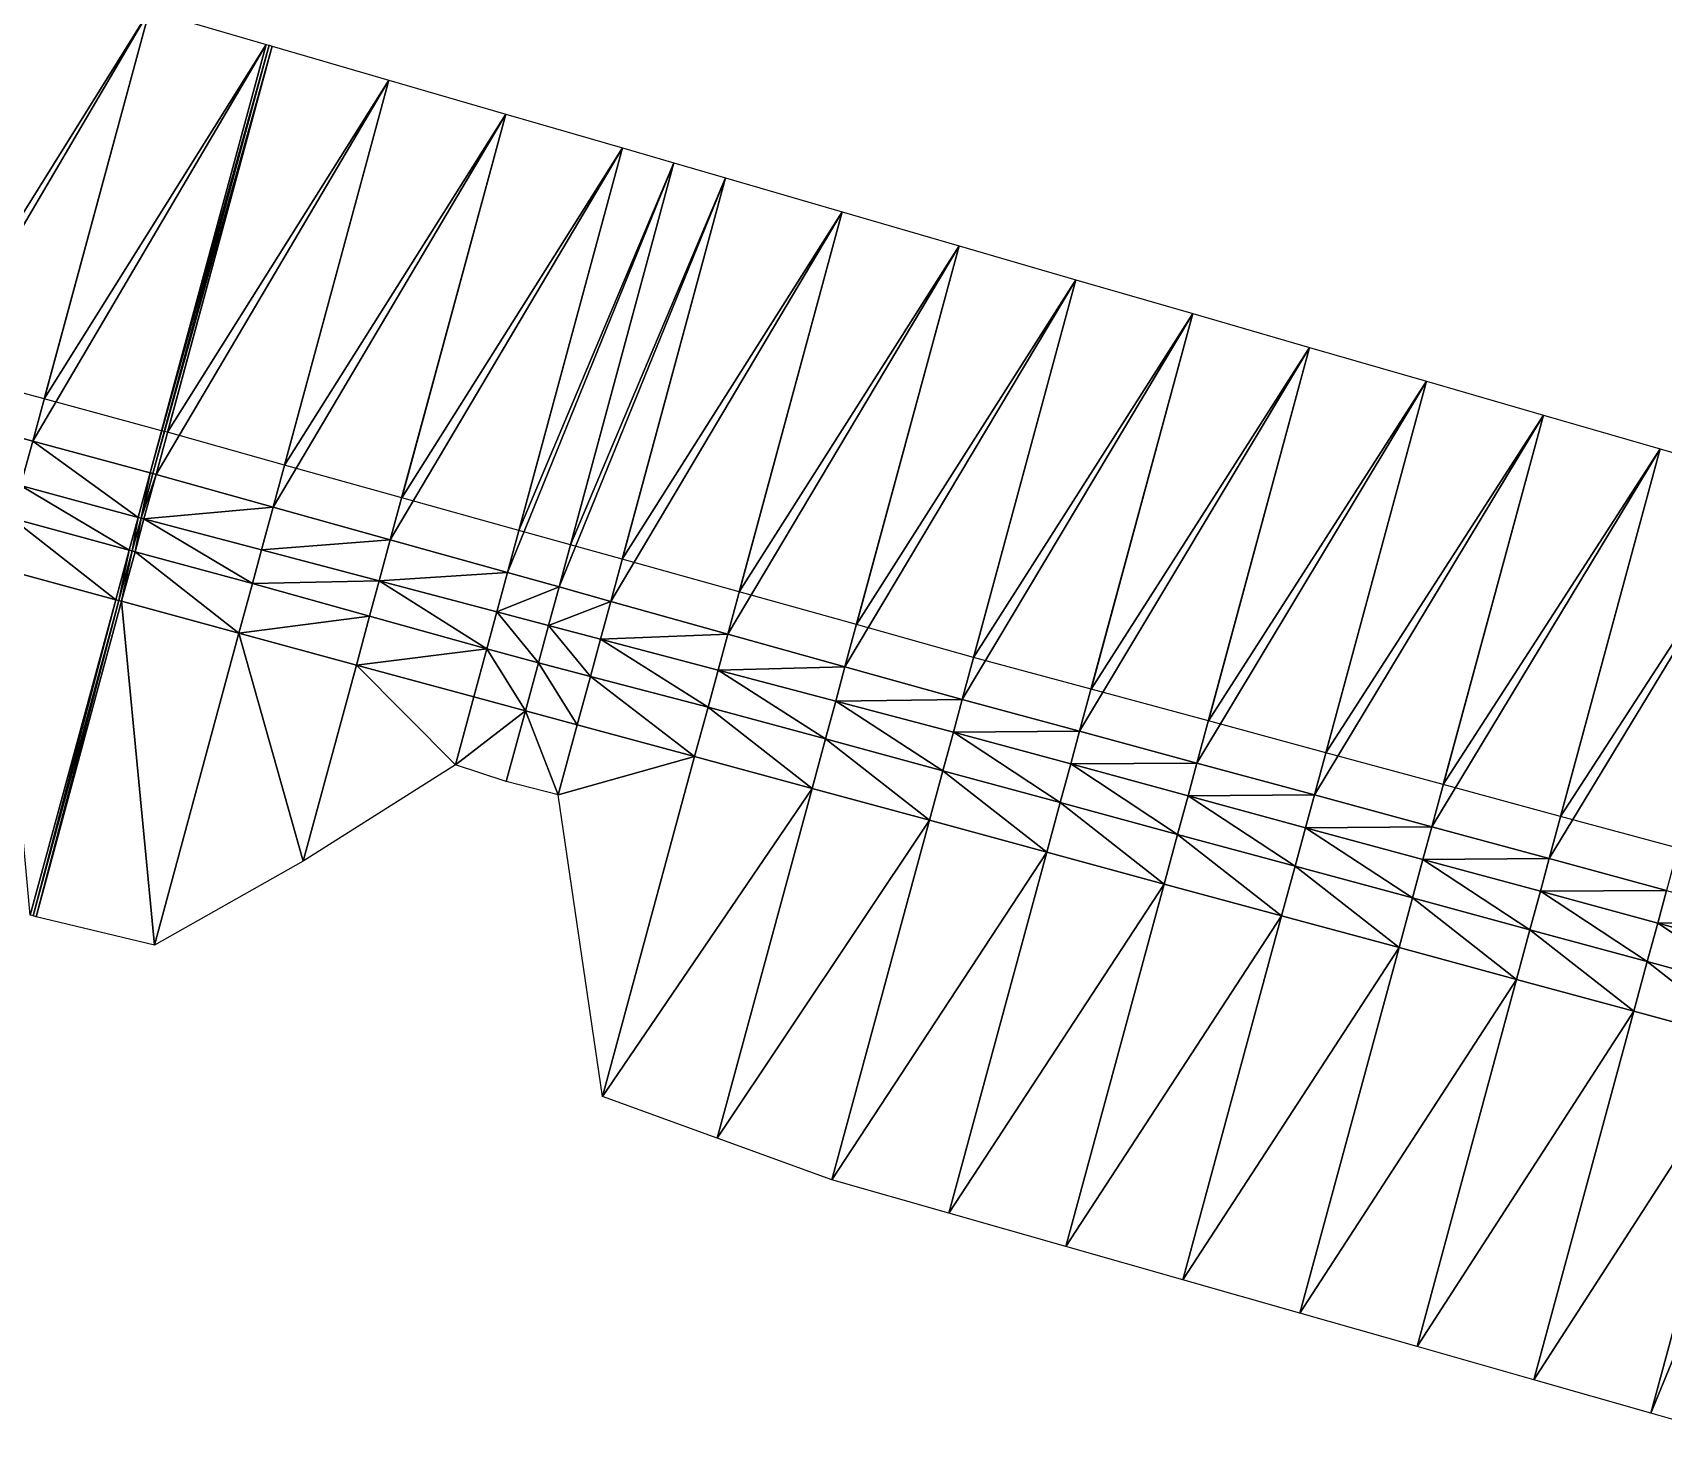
# Model space of a CAD drawing. Header units: metres. Extents: x 1882598 to 1885460, y 3171405 to 3171756.
# Drawn here: x 1884002.09 to 1884015.49, y 3171620.63 to 3171632.08 of the extents above; entities that cross this region are included whole.
import ezdxf

# ---------------------------------------------------------------- set-up
doc = ezdxf.new("R2010")
doc.units = ezdxf.units.M
doc.header["$MEASUREMENT"] = 0
doc.layers.add('Triangles surfaces projet', color=7, linetype='Continuous', true_color=0x848484)

msp = doc.modelspace()

# ---------------------------------------------------------------- linework, layer by layer
at = {"layer": 'Triangles surfaces projet'}
for points in [[(1884001.122, 3171628.987, 151.37), (1884002.086, 3171632.543, 151.462), (1884003.046, 3171632.264, 151.455), (1884001.122, 3171628.987, 151.37)], [(1884003.046, 3171632.264, 151.805), (1884001.216, 3171629.333, 151.729), (1884002.086, 3171632.543, 151.812), (1884003.046, 3171632.264, 151.805)], [(1884001.122, 3171628.987, 151.37), (1884003.046, 3171632.264, 151.455), (1884002.087, 3171628.725, 151.363), (1884001.122, 3171628.987, 151.37)], [(1884002.181, 3171629.072, 151.722), (1884001.216, 3171629.333, 151.729), (1884003.046, 3171632.264, 151.805), (1884002.181, 3171629.072, 151.722)], [(1884004.007, 3171631.985, 151.447), (1884002.087, 3171628.725, 151.363), (1884003.046, 3171632.264, 151.455), (1884004.007, 3171631.985, 151.447)], [(1884004.007, 3171631.985, 151.797), (1884002.181, 3171629.072, 151.722), (1884003.046, 3171632.264, 151.805), (1884004.007, 3171631.985, 151.797)], [(1884003.052, 3171628.464, 151.356), (1884002.087, 3171628.725, 151.363), (1884004.007, 3171631.985, 151.447), (1884003.052, 3171628.464, 151.356)], [(1884003.146, 3171628.81, 151.715), (1884002.181, 3171629.072, 151.722), (1884004.007, 3171631.985, 151.797), (1884003.146, 3171628.81, 151.715)], [(1884004.031, 3171631.978, 151.447), (1884003.052, 3171628.464, 151.356), (1884004.007, 3171631.985, 151.447), (1884004.031, 3171631.978, 151.447)], [(1884004.031, 3171631.978, 151.447), (1884003.076, 3171628.457, 151.356), (1884003.052, 3171628.464, 151.356), (1884004.031, 3171631.978, 151.447)], [(1884003.076, 3171628.457, 151.356), (1884004.031, 3171631.978, 151.447), (1884004.055, 3171631.971, 151.447), (1884003.076, 3171628.457, 151.356)], [(1884003.076, 3171628.457, 151.356), (1884004.055, 3171631.971, 151.447), (1884003.101, 3171628.45, 151.356), (1884003.076, 3171628.457, 151.356)], [(1884004.055, 3171631.971, 151.447), (1884005.015, 3171631.692, 151.432), (1884003.101, 3171628.45, 151.356), (1884004.055, 3171631.971, 151.447)], [(1884004.031, 3171631.978, 151.797), (1884003.146, 3171628.81, 151.715), (1884004.007, 3171631.985, 151.797), (1884004.031, 3171631.978, 151.797)], [(1884004.031, 3171631.978, 151.797), (1884003.17, 3171628.803, 151.715), (1884003.146, 3171628.81, 151.715), (1884004.031, 3171631.978, 151.797)], [(1884003.17, 3171628.803, 151.715), (1884004.031, 3171631.978, 151.797), (1884004.055, 3171631.971, 151.797), (1884003.17, 3171628.803, 151.715)], [(1884003.195, 3171628.797, 151.715), (1884003.17, 3171628.803, 151.715), (1884004.055, 3171631.971, 151.797), (1884003.195, 3171628.797, 151.715)], [(1884005.015, 3171631.692, 151.782), (1884003.195, 3171628.797, 151.715), (1884004.055, 3171631.971, 151.797), (1884005.015, 3171631.692, 151.782)], [(1884003.101, 3171628.45, 151.356), (1884005.015, 3171631.692, 151.432), (1884004.064, 3171628.182, 151.341), (1884003.101, 3171628.45, 151.356)], [(1884004.158, 3171628.528, 151.7), (1884003.195, 3171628.797, 151.715), (1884005.015, 3171631.692, 151.782), (1884004.158, 3171628.528, 151.7)], [(1884005.015, 3171631.692, 151.432), (1884005.976, 3171631.413, 151.417), (1884004.064, 3171628.182, 151.341), (1884005.015, 3171631.692, 151.432)], [(1884005.976, 3171631.413, 151.767), (1884004.158, 3171628.528, 151.7), (1884005.015, 3171631.692, 151.782), (1884005.976, 3171631.413, 151.767)], [(1884005.027, 3171627.913, 151.327), (1884004.064, 3171628.182, 151.341), (1884005.976, 3171631.413, 151.417), (1884005.027, 3171627.913, 151.327)], [(1884005.121, 3171628.259, 151.686), (1884004.158, 3171628.528, 151.7), (1884005.976, 3171631.413, 151.767), (1884005.121, 3171628.259, 151.686)], [(1884006.936, 3171631.134, 151.403), (1884005.027, 3171627.913, 151.327), (1884005.976, 3171631.413, 151.417), (1884006.936, 3171631.134, 151.403)], [(1884006.936, 3171631.134, 151.753), (1884005.121, 3171628.259, 151.686), (1884005.976, 3171631.413, 151.767), (1884006.936, 3171631.134, 151.753)], [(1884005.027, 3171627.913, 151.327), (1884006.936, 3171631.134, 151.403), (1884005.99, 3171627.644, 151.312), (1884005.027, 3171627.913, 151.327)], [(1884006.084, 3171627.99, 151.671), (1884005.121, 3171628.259, 151.686), (1884006.936, 3171631.134, 151.753), (1884006.084, 3171627.99, 151.671)], [(1884007.359, 3171631.011, 151.396), (1884005.99, 3171627.644, 151.312), (1884006.936, 3171631.134, 151.403), (1884007.359, 3171631.011, 151.396)], [(1884007.359, 3171631.011, 151.746), (1884006.084, 3171627.99, 151.671), (1884006.936, 3171631.134, 151.753), (1884007.359, 3171631.011, 151.746)], [(1884005.99, 3171627.644, 151.312), (1884007.359, 3171631.011, 151.396), (1884006.415, 3171627.526, 151.306), (1884005.99, 3171627.644, 151.312)], [(1884006.509, 3171627.872, 151.665), (1884006.084, 3171627.99, 151.671), (1884007.359, 3171631.011, 151.746), (1884006.509, 3171627.872, 151.665)], [(1884006.415, 3171627.526, 151.306), (1884007.359, 3171631.011, 151.396), (1884007.782, 3171630.888, 151.39), (1884006.415, 3171627.526, 151.306)], [(1884007.782, 3171630.888, 151.74), (1884006.509, 3171627.872, 151.665), (1884007.359, 3171631.011, 151.746), (1884007.782, 3171630.888, 151.74)], [(1884006.415, 3171627.526, 151.306), (1884007.782, 3171630.888, 151.39), (1884006.839, 3171627.407, 151.299), (1884006.415, 3171627.526, 151.306)], [(1884006.933, 3171627.754, 151.658), (1884006.509, 3171627.872, 151.665), (1884007.782, 3171630.888, 151.74), (1884006.933, 3171627.754, 151.658)], [(1884007.782, 3171630.888, 151.39), (1884008.743, 3171630.609, 151.375), (1884006.839, 3171627.407, 151.299), (1884007.782, 3171630.888, 151.39)], [(1884008.743, 3171630.609, 151.725), (1884006.933, 3171627.754, 151.658), (1884007.782, 3171630.888, 151.74), (1884008.743, 3171630.609, 151.725)], [(1884008.743, 3171630.609, 151.375), (1884007.802, 3171627.138, 151.285), (1884006.839, 3171627.407, 151.299), (1884008.743, 3171630.609, 151.375)], [(1884007.896, 3171627.485, 151.644), (1884006.933, 3171627.754, 151.658), (1884008.743, 3171630.609, 151.725), (1884007.896, 3171627.485, 151.644)], [(1884007.802, 3171627.138, 151.285), (1884008.743, 3171630.609, 151.375), (1884009.703, 3171630.33, 151.36), (1884007.802, 3171627.138, 151.285)], [(1884009.703, 3171630.33, 151.71), (1884007.896, 3171627.485, 151.644), (1884008.743, 3171630.609, 151.725), (1884009.703, 3171630.33, 151.71)], [(1884008.765, 3171626.87, 151.27), (1884007.802, 3171627.138, 151.285), (1884009.703, 3171630.33, 151.36), (1884008.765, 3171626.87, 151.27)], [(1884008.859, 3171627.216, 151.629), (1884007.896, 3171627.485, 151.644), (1884009.703, 3171630.33, 151.71), (1884008.859, 3171627.216, 151.629)], [(1884008.765, 3171626.87, 151.27), (1884009.703, 3171630.33, 151.36), (1884010.664, 3171630.051, 151.345), (1884008.765, 3171626.87, 151.27)], [(1884010.664, 3171630.051, 151.695), (1884008.859, 3171627.216, 151.629), (1884009.703, 3171630.33, 151.71), (1884010.664, 3171630.051, 151.695)], [(1884009.729, 3171626.601, 151.256), (1884008.765, 3171626.87, 151.27), (1884010.664, 3171630.051, 151.345), (1884009.729, 3171626.601, 151.256)], [(1884009.823, 3171626.947, 151.615), (1884008.859, 3171627.216, 151.629), (1884010.664, 3171630.051, 151.695), (1884009.823, 3171626.947, 151.615)], [(1884011.625, 3171629.773, 151.338), (1884009.729, 3171626.601, 151.256), (1884010.664, 3171630.051, 151.345), (1884011.625, 3171629.773, 151.338)], [(1884011.625, 3171629.773, 151.688), (1884009.823, 3171626.947, 151.615), (1884010.664, 3171630.051, 151.695), (1884011.625, 3171629.773, 151.688)], [(1884011.625, 3171629.773, 151.338), (1884010.694, 3171626.339, 151.249), (1884009.729, 3171626.601, 151.256), (1884011.625, 3171629.773, 151.338)], [(1884010.788, 3171626.686, 151.608), (1884009.823, 3171626.947, 151.615), (1884011.625, 3171629.773, 151.688), (1884010.788, 3171626.686, 151.608)], [(1884012.585, 3171629.495, 151.33), (1884010.694, 3171626.339, 151.249), (1884011.625, 3171629.773, 151.338), (1884012.585, 3171629.495, 151.33)], [(1884012.585, 3171629.495, 151.68), (1884010.788, 3171626.686, 151.608), (1884011.625, 3171629.773, 151.688), (1884012.585, 3171629.495, 151.68)], [(1884010.694, 3171626.339, 151.249), (1884012.585, 3171629.495, 151.33), (1884011.659, 3171626.078, 151.242), (1884010.694, 3171626.339, 151.249)], [(1884011.753, 3171626.424, 151.601), (1884010.788, 3171626.686, 151.608), (1884012.585, 3171629.495, 151.68), (1884011.753, 3171626.424, 151.601)], [(1884011.659, 3171626.078, 151.242), (1884012.585, 3171629.495, 151.33), (1884013.546, 3171629.217, 151.323), (1884011.659, 3171626.078, 151.242)], [(1884013.546, 3171629.217, 151.673), (1884011.753, 3171626.424, 151.601), (1884012.585, 3171629.495, 151.68), (1884013.546, 3171629.217, 151.673)], [(1884012.624, 3171625.816, 151.235), (1884011.659, 3171626.078, 151.242), (1884013.546, 3171629.217, 151.323), (1884012.624, 3171625.816, 151.235)], [(1884012.718, 3171626.162, 151.594), (1884011.753, 3171626.424, 151.601), (1884013.546, 3171629.217, 151.673), (1884012.718, 3171626.162, 151.594)], [(1884012.624, 3171625.816, 151.235), (1884013.546, 3171629.217, 151.323), (1884014.507, 3171628.938, 151.315), (1884012.624, 3171625.816, 151.235)], [(1884014.507, 3171628.938, 151.665), (1884012.718, 3171626.162, 151.594), (1884013.546, 3171629.217, 151.673), (1884014.507, 3171628.938, 151.665)], [(1884001.122, 3171628.987, 151.37), (1884002.087, 3171628.725, 151.363), (1884001.988, 3171628.36, 151.354), (1884001.122, 3171628.987, 151.37)], [(1884012.624, 3171625.816, 151.235), (1884014.507, 3171628.938, 151.315), (1884013.589, 3171625.554, 151.228), (1884012.624, 3171625.816, 151.235)], [(1884013.683, 3171625.901, 151.586), (1884012.718, 3171626.162, 151.594), (1884014.507, 3171628.938, 151.665), (1884013.683, 3171625.901, 151.586)], [(1884014.507, 3171628.938, 151.315), (1884015.467, 3171628.66, 151.308), (1884013.589, 3171625.554, 151.228), (1884014.507, 3171628.938, 151.315)], [(1884015.467, 3171628.66, 151.658), (1884013.683, 3171625.901, 151.586), (1884014.507, 3171628.938, 151.665), (1884015.467, 3171628.66, 151.658)], [(1884001.988, 3171628.36, 151.354), (1884002.087, 3171628.725, 151.363), (1884002.953, 3171628.098, 151.347), (1884001.988, 3171628.36, 151.354)], [(1884003.052, 3171628.464, 151.356), (1884002.953, 3171628.098, 151.347), (1884002.087, 3171628.725, 151.363), (1884003.052, 3171628.464, 151.356)], [(1884015.467, 3171628.66, 151.308), (1884014.555, 3171625.293, 151.22), (1884013.589, 3171625.554, 151.228), (1884015.467, 3171628.66, 151.308)], [(1884014.648, 3171625.639, 151.579), (1884013.683, 3171625.901, 151.586), (1884015.467, 3171628.66, 151.658), (1884014.648, 3171625.639, 151.579)], [(1884015.467, 3171628.66, 151.308), (1884016.428, 3171628.382, 151.3), (1884014.555, 3171625.293, 151.22), (1884015.467, 3171628.66, 151.308)], [(1884016.428, 3171628.382, 151.65), (1884014.648, 3171625.639, 151.579), (1884015.467, 3171628.66, 151.658), (1884016.428, 3171628.382, 151.65)], [(1884002.978, 3171628.092, 151.347), (1884002.953, 3171628.098, 151.347), (1884003.052, 3171628.464, 151.356), (1884002.978, 3171628.092, 151.347)], [(1884003.052, 3171628.464, 151.356), (1884003.076, 3171628.457, 151.356), (1884002.978, 3171628.092, 151.347), (1884003.052, 3171628.464, 151.356)], [(1884003.101, 3171628.45, 151.356), (1884002.978, 3171628.092, 151.347), (1884003.076, 3171628.457, 151.356), (1884003.101, 3171628.45, 151.356)], [(1884002.978, 3171628.092, 151.347), (1884003.101, 3171628.45, 151.356), (1884003.002, 3171628.085, 151.346), (1884002.978, 3171628.092, 151.347)], [(1884004.064, 3171628.182, 151.341), (1884003.002, 3171628.085, 151.346), (1884003.101, 3171628.45, 151.356), (1884004.064, 3171628.182, 151.341)], [(1884002.88, 3171627.828, 151.627), (1884001.915, 3171628.09, 151.634), (1884001.988, 3171628.36, 151.354), (1884002.88, 3171627.828, 151.627)], [(1884002.88, 3171627.828, 151.627), (1884001.988, 3171628.36, 151.354), (1884002.953, 3171628.098, 151.347), (1884002.88, 3171627.828, 151.627)], [(1884015.52, 3171625.031, 151.213), (1884014.555, 3171625.293, 151.22), (1884016.428, 3171628.382, 151.3), (1884015.52, 3171625.031, 151.213)], [(1884015.614, 3171625.378, 151.572), (1884014.648, 3171625.639, 151.579), (1884016.428, 3171628.382, 151.65), (1884015.614, 3171625.378, 151.572)], [(1884003.002, 3171628.085, 151.346), (1884004.064, 3171628.182, 151.341), (1884003.969, 3171627.83, 151.332), (1884003.002, 3171628.085, 151.346)], [(1884005.027, 3171627.913, 151.327), (1884003.969, 3171627.83, 151.332), (1884004.064, 3171628.182, 151.341), (1884005.027, 3171627.913, 151.327)], [(1884001.915, 3171628.09, 151.634), (1884002.77, 3171627.421, 151.907), (1884001.804, 3171627.682, 151.914), (1884001.915, 3171628.09, 151.634)], [(1884002.77, 3171627.421, 151.907), (1884001.915, 3171628.09, 151.634), (1884002.88, 3171627.828, 151.627), (1884002.77, 3171627.421, 151.907)], [(1884002.953, 3171628.098, 151.347), (1884002.904, 3171627.822, 151.626), (1884002.88, 3171627.828, 151.627), (1884002.953, 3171628.098, 151.347)], [(1884002.978, 3171628.092, 151.347), (1884002.904, 3171627.822, 151.626), (1884002.953, 3171628.098, 151.347), (1884002.978, 3171628.092, 151.347)], [(1884002.929, 3171627.815, 151.626), (1884002.904, 3171627.822, 151.626), (1884002.978, 3171628.092, 151.347), (1884002.929, 3171627.815, 151.626)], [(1884002.978, 3171628.092, 151.347), (1884003.002, 3171628.085, 151.346), (1884002.929, 3171627.815, 151.626), (1884002.978, 3171628.092, 151.347)], [(1884002.929, 3171627.815, 151.626), (1884003.002, 3171628.085, 151.346), (1884003.894, 3171627.554, 151.619), (1884002.929, 3171627.815, 151.626)], [(1884003.002, 3171628.085, 151.346), (1884003.969, 3171627.83, 151.332), (1884003.894, 3171627.554, 151.619), (1884003.002, 3171628.085, 151.346)], [(1884005.027, 3171627.913, 151.327), (1884004.936, 3171627.576, 151.318), (1884003.969, 3171627.83, 151.332), (1884005.027, 3171627.913, 151.327)], [(1884004.936, 3171627.576, 151.318), (1884005.027, 3171627.913, 151.327), (1884005.99, 3171627.644, 151.312), (1884004.936, 3171627.576, 151.318)], [(1884002.794, 3171627.414, 151.907), (1884002.77, 3171627.421, 151.907), (1884002.88, 3171627.828, 151.627), (1884002.794, 3171627.414, 151.907)], [(1884002.794, 3171627.414, 151.907), (1884002.88, 3171627.828, 151.627), (1884002.904, 3171627.822, 151.626), (1884002.794, 3171627.414, 151.907)], [(1884002.818, 3171627.408, 151.907), (1884002.794, 3171627.414, 151.907), (1884002.904, 3171627.822, 151.626), (1884002.818, 3171627.408, 151.907)], [(1884002.818, 3171627.408, 151.907), (1884002.904, 3171627.822, 151.626), (1884002.929, 3171627.815, 151.626), (1884002.818, 3171627.408, 151.907)], [(1884002.818, 3171627.408, 151.907), (1884002.929, 3171627.815, 151.626), (1884003.783, 3171627.146, 151.9), (1884002.818, 3171627.408, 151.907)], [(1884003.894, 3171627.554, 151.619), (1884003.783, 3171627.146, 151.9), (1884002.929, 3171627.815, 151.626), (1884003.894, 3171627.554, 151.619)], [(1884004.936, 3171627.576, 151.318), (1884003.894, 3171627.554, 151.619), (1884003.969, 3171627.83, 151.332), (1884004.936, 3171627.576, 151.318)], [(1884002.066, 3171624.827, 153.695), (1884001.804, 3171627.682, 151.914), (1884002.77, 3171627.421, 151.907), (1884002.066, 3171624.827, 153.695)], [(1884004.936, 3171627.576, 151.318), (1884005.99, 3171627.644, 151.312), (1884005.903, 3171627.321, 151.304), (1884004.936, 3171627.576, 151.318)], [(1884005.99, 3171627.644, 151.312), (1884006.415, 3171627.526, 151.306), (1884005.903, 3171627.321, 151.304), (1884005.99, 3171627.644, 151.312)], [(1884003.783, 3171627.146, 151.9), (1884003.894, 3171627.554, 151.619), (1884004.857, 3171627.285, 151.619), (1884003.783, 3171627.146, 151.9)], [(1884003.894, 3171627.554, 151.619), (1884004.936, 3171627.576, 151.318), (1884004.857, 3171627.285, 151.619), (1884003.894, 3171627.554, 151.619)], [(1884005.82, 3171627.017, 151.619), (1884004.857, 3171627.285, 151.619), (1884004.936, 3171627.576, 151.318), (1884005.82, 3171627.017, 151.619)], [(1884005.903, 3171627.321, 151.304), (1884005.82, 3171627.017, 151.619), (1884004.936, 3171627.576, 151.318), (1884005.903, 3171627.321, 151.304)], [(1884006.329, 3171627.209, 151.298), (1884005.903, 3171627.321, 151.304), (1884006.415, 3171627.526, 151.306), (1884006.329, 3171627.209, 151.298)], [(1884006.839, 3171627.407, 151.299), (1884006.329, 3171627.209, 151.298), (1884006.415, 3171627.526, 151.306), (1884006.839, 3171627.407, 151.299)], [(1884002.77, 3171627.421, 151.907), (1884002.091, 3171624.821, 153.694), (1884002.066, 3171624.827, 153.695), (1884002.77, 3171627.421, 151.907)], [(1884002.794, 3171627.414, 151.907), (1884002.091, 3171624.821, 153.694), (1884002.77, 3171627.421, 151.907), (1884002.794, 3171627.414, 151.907)], [(1884002.091, 3171624.821, 153.694), (1884002.794, 3171627.414, 151.907), (1884002.115, 3171624.815, 153.694), (1884002.091, 3171624.821, 153.694)], [(1884002.794, 3171627.414, 151.907), (1884002.818, 3171627.408, 151.907), (1884002.115, 3171624.815, 153.694), (1884002.794, 3171627.414, 151.907)], [(1884002.818, 3171627.408, 151.907), (1884003.088, 3171624.58, 153.668), (1884002.115, 3171624.815, 153.694), (1884002.818, 3171627.408, 151.907)], [(1884003.088, 3171624.58, 153.668), (1884002.818, 3171627.408, 151.907), (1884003.783, 3171627.146, 151.9), (1884003.088, 3171624.58, 153.668)], [(1884006.246, 3171626.903, 151.614), (1884005.82, 3171627.017, 151.619), (1884005.903, 3171627.321, 151.304), (1884006.246, 3171626.903, 151.614)], [(1884005.903, 3171627.321, 151.304), (1884006.329, 3171627.209, 151.298), (1884006.246, 3171626.903, 151.614), (1884005.903, 3171627.321, 151.304)], [(1884006.755, 3171627.096, 151.291), (1884006.329, 3171627.209, 151.298), (1884006.839, 3171627.407, 151.299), (1884006.755, 3171627.096, 151.291)], [(1884006.839, 3171627.407, 151.299), (1884007.802, 3171627.138, 151.285), (1884006.755, 3171627.096, 151.291), (1884006.839, 3171627.407, 151.299)], [(1884003.783, 3171627.146, 151.9), (1884004.857, 3171627.285, 151.619), (1884004.748, 3171626.884, 151.893), (1884003.783, 3171627.146, 151.9)], [(1884005.82, 3171627.017, 151.619), (1884004.748, 3171626.884, 151.893), (1884004.857, 3171627.285, 151.619), (1884005.82, 3171627.017, 151.619)], [(1884006.672, 3171626.789, 151.61), (1884006.246, 3171626.903, 151.614), (1884006.329, 3171627.209, 151.298), (1884006.672, 3171626.789, 151.61)], [(1884006.329, 3171627.209, 151.298), (1884006.755, 3171627.096, 151.291), (1884006.672, 3171626.789, 151.61), (1884006.329, 3171627.209, 151.298)], [(1884004.311, 3171625.272, 153.002), (1884003.088, 3171624.58, 153.668), (1884003.783, 3171627.146, 151.9), (1884004.311, 3171625.272, 153.002)], [(1884004.311, 3171625.272, 153.002), (1884003.783, 3171627.146, 151.9), (1884004.748, 3171626.884, 151.893), (1884004.311, 3171625.272, 153.002)], [(1884006.672, 3171626.789, 151.61), (1884006.755, 3171627.096, 151.291), (1884007.64, 3171626.538, 151.591), (1884006.672, 3171626.789, 151.61)], [(1884006.755, 3171627.096, 151.291), (1884007.802, 3171627.138, 151.285), (1884007.722, 3171626.842, 151.277), (1884006.755, 3171627.096, 151.291)], [(1884007.64, 3171626.538, 151.591), (1884006.755, 3171627.096, 151.291), (1884007.722, 3171626.842, 151.277), (1884007.64, 3171626.538, 151.591)], [(1884008.765, 3171626.87, 151.27), (1884007.722, 3171626.842, 151.277), (1884007.802, 3171627.138, 151.285), (1884008.765, 3171626.87, 151.27)], [(1884005.714, 3171626.623, 151.886), (1884004.748, 3171626.884, 151.893), (1884005.82, 3171627.017, 151.619), (1884005.714, 3171626.623, 151.886)], [(1884005.714, 3171626.623, 151.886), (1884005.82, 3171627.017, 151.619), (1884006.139, 3171626.508, 151.883), (1884005.714, 3171626.623, 151.886)], [(1884005.82, 3171627.017, 151.619), (1884006.246, 3171626.903, 151.614), (1884006.139, 3171626.508, 151.883), (1884005.82, 3171627.017, 151.619)], [(1884004.748, 3171626.884, 151.893), (1884005.562, 3171626.063, 152.268), (1884004.311, 3171625.272, 153.002), (1884004.748, 3171626.884, 151.893)], [(1884005.714, 3171626.623, 151.886), (1884005.562, 3171626.063, 152.268), (1884004.748, 3171626.884, 151.893), (1884005.714, 3171626.623, 151.886)], [(1884006.139, 3171626.508, 151.883), (1884006.246, 3171626.903, 151.614), (1884006.564, 3171626.392, 151.879), (1884006.139, 3171626.508, 151.883)], [(1884006.564, 3171626.392, 151.879), (1884006.246, 3171626.903, 151.614), (1884006.672, 3171626.789, 151.61), (1884006.564, 3171626.392, 151.879)], [(1884007.529, 3171626.131, 151.872), (1884006.564, 3171626.392, 151.879), (1884006.672, 3171626.789, 151.61), (1884007.529, 3171626.131, 151.872)], [(1884006.672, 3171626.789, 151.61), (1884007.64, 3171626.538, 151.591), (1884007.529, 3171626.131, 151.872), (1884006.672, 3171626.789, 151.61)], [(1884007.64, 3171626.538, 151.591), (1884007.722, 3171626.842, 151.277), (1884008.605, 3171626.277, 151.584), (1884007.64, 3171626.538, 151.591)], [(1884007.722, 3171626.842, 151.277), (1884008.765, 3171626.87, 151.27), (1884008.689, 3171626.587, 151.263), (1884007.722, 3171626.842, 151.277)], [(1884008.605, 3171626.277, 151.584), (1884007.722, 3171626.842, 151.277), (1884008.689, 3171626.587, 151.263), (1884008.605, 3171626.277, 151.584)], [(1884008.689, 3171626.587, 151.263), (1884008.765, 3171626.87, 151.27), (1884009.729, 3171626.601, 151.256), (1884008.689, 3171626.587, 151.263)], [(1884005.714, 3171626.623, 151.886), (1884006.139, 3171626.508, 151.883), (1884005.562, 3171626.063, 152.268), (1884005.714, 3171626.623, 151.886)], [(1884007.529, 3171626.131, 151.872), (1884007.64, 3171626.538, 151.591), (1884008.494, 3171625.869, 151.865), (1884007.529, 3171626.131, 151.872)], [(1884008.605, 3171626.277, 151.584), (1884008.494, 3171625.869, 151.865), (1884007.64, 3171626.538, 151.591), (1884008.605, 3171626.277, 151.584)], [(1884008.689, 3171626.587, 151.263), (1884009.57, 3171626.015, 151.577), (1884008.605, 3171626.277, 151.584), (1884008.689, 3171626.587, 151.263)], [(1884009.729, 3171626.601, 151.256), (1884009.656, 3171626.332, 151.249), (1884008.689, 3171626.587, 151.263), (1884009.729, 3171626.601, 151.256)], [(1884008.689, 3171626.587, 151.263), (1884009.656, 3171626.332, 151.249), (1884009.57, 3171626.015, 151.577), (1884008.689, 3171626.587, 151.263)], [(1884009.656, 3171626.332, 151.249), (1884009.729, 3171626.601, 151.256), (1884010.694, 3171626.339, 151.249), (1884009.656, 3171626.332, 151.249)], [(1884006.139, 3171626.508, 151.883), (1884005.981, 3171625.927, 152.279), (1884005.562, 3171626.063, 152.268), (1884006.139, 3171626.508, 151.883)], [(1884006.408, 3171625.816, 152.273), (1884005.981, 3171625.927, 152.279), (1884006.139, 3171626.508, 151.883), (1884006.408, 3171625.816, 152.273)], [(1884006.408, 3171625.816, 152.273), (1884006.139, 3171626.508, 151.883), (1884006.564, 3171626.392, 151.879), (1884006.408, 3171625.816, 152.273)], [(1884007.529, 3171626.131, 151.872), (1884006.408, 3171625.816, 152.273), (1884006.564, 3171626.392, 151.879), (1884007.529, 3171626.131, 151.872)], [(1884008.605, 3171626.277, 151.584), (1884009.459, 3171625.608, 151.858), (1884008.494, 3171625.869, 151.865), (1884008.605, 3171626.277, 151.584)], [(1884009.57, 3171626.015, 151.577), (1884009.459, 3171625.608, 151.858), (1884008.605, 3171626.277, 151.584), (1884009.57, 3171626.015, 151.577)], [(1884010.535, 3171625.754, 151.57), (1884009.57, 3171626.015, 151.577), (1884009.656, 3171626.332, 151.249), (1884010.535, 3171625.754, 151.57)], [(1884010.694, 3171626.339, 151.249), (1884010.621, 3171626.071, 151.242), (1884009.656, 3171626.332, 151.249), (1884010.694, 3171626.339, 151.249)], [(1884010.535, 3171625.754, 151.57), (1884009.656, 3171626.332, 151.249), (1884010.621, 3171626.071, 151.242), (1884010.535, 3171625.754, 151.57)], [(1884010.621, 3171626.071, 151.242), (1884010.694, 3171626.339, 151.249), (1884011.659, 3171626.078, 151.242), (1884010.621, 3171626.071, 151.242)], [(1884006.408, 3171625.816, 152.273), (1884007.529, 3171626.131, 151.872), (1884006.772, 3171623.336, 153.799), (1884006.408, 3171625.816, 152.273)], [(1884008.494, 3171625.869, 151.865), (1884006.772, 3171623.336, 153.799), (1884007.529, 3171626.131, 151.872), (1884008.494, 3171625.869, 151.865)], [(1884010.425, 3171625.346, 151.851), (1884009.459, 3171625.608, 151.858), (1884009.57, 3171626.015, 151.577), (1884010.425, 3171625.346, 151.851)], [(1884010.425, 3171625.346, 151.851), (1884009.57, 3171626.015, 151.577), (1884010.535, 3171625.754, 151.57), (1884010.425, 3171625.346, 151.851)], [(1884010.621, 3171626.071, 151.242), (1884011.5, 3171625.492, 151.563), (1884010.535, 3171625.754, 151.57), (1884010.621, 3171626.071, 151.242)], [(1884011.586, 3171625.809, 151.235), (1884010.621, 3171626.071, 151.242), (1884011.659, 3171626.078, 151.242), (1884011.586, 3171625.809, 151.235)], [(1884011.5, 3171625.492, 151.563), (1884010.621, 3171626.071, 151.242), (1884011.586, 3171625.809, 151.235), (1884011.5, 3171625.492, 151.563)], [(1884011.586, 3171625.809, 151.235), (1884011.659, 3171626.078, 151.242), (1884012.624, 3171625.816, 151.235), (1884011.586, 3171625.809, 151.235)], [(1884006.772, 3171623.336, 153.799), (1884008.494, 3171625.869, 151.865), (1884007.715, 3171622.994, 153.847), (1884006.772, 3171623.336, 153.799)], [(1884009.459, 3171625.608, 151.858), (1884007.715, 3171622.994, 153.847), (1884008.494, 3171625.869, 151.865), (1884009.459, 3171625.608, 151.858)], [(1884010.425, 3171625.346, 151.851), (1884010.535, 3171625.754, 151.57), (1884011.39, 3171625.084, 151.844), (1884010.425, 3171625.346, 151.851)], [(1884010.535, 3171625.754, 151.57), (1884011.5, 3171625.492, 151.563), (1884011.39, 3171625.084, 151.844), (1884010.535, 3171625.754, 151.57)], [(1884012.466, 3171625.23, 151.556), (1884011.5, 3171625.492, 151.563), (1884011.586, 3171625.809, 151.235), (1884012.466, 3171625.23, 151.556)], [(1884012.624, 3171625.816, 151.235), (1884012.551, 3171625.547, 151.228), (1884011.586, 3171625.809, 151.235), (1884012.624, 3171625.816, 151.235)], [(1884011.586, 3171625.809, 151.235), (1884012.551, 3171625.547, 151.228), (1884012.466, 3171625.23, 151.556), (1884011.586, 3171625.809, 151.235)], [(1884013.589, 3171625.554, 151.228), (1884012.551, 3171625.547, 151.228), (1884012.624, 3171625.816, 151.235), (1884013.589, 3171625.554, 151.228)], [(1884007.715, 3171622.994, 153.847), (1884009.459, 3171625.608, 151.858), (1884008.658, 3171622.652, 153.895), (1884007.715, 3171622.994, 153.847)], [(1884008.658, 3171622.652, 153.895), (1884009.459, 3171625.608, 151.858), (1884010.425, 3171625.346, 151.851), (1884008.658, 3171622.652, 153.895)], [(1884011.5, 3171625.492, 151.563), (1884012.355, 3171624.823, 151.837), (1884011.39, 3171625.084, 151.844), (1884011.5, 3171625.492, 151.563)], [(1884012.466, 3171625.23, 151.556), (1884012.355, 3171624.823, 151.837), (1884011.5, 3171625.492, 151.563), (1884012.466, 3171625.23, 151.556)], [(1884013.431, 3171624.969, 151.549), (1884012.466, 3171625.23, 151.556), (1884012.551, 3171625.547, 151.228), (1884013.431, 3171624.969, 151.549)], [(1884012.551, 3171625.547, 151.228), (1884013.589, 3171625.554, 151.228), (1884013.517, 3171625.286, 151.221), (1884012.551, 3171625.547, 151.228)], [(1884013.517, 3171625.286, 151.221), (1884013.431, 3171624.969, 151.549), (1884012.551, 3171625.547, 151.228), (1884013.517, 3171625.286, 151.221)], [(1884013.589, 3171625.554, 151.228), (1884014.555, 3171625.293, 151.22), (1884013.517, 3171625.286, 151.221), (1884013.589, 3171625.554, 151.228)], [(1884008.658, 3171622.652, 153.895), (1884010.425, 3171625.346, 151.851), (1884009.62, 3171622.378, 153.897), (1884008.658, 3171622.652, 153.895)], [(1884011.39, 3171625.084, 151.844), (1884009.62, 3171622.378, 153.897), (1884010.425, 3171625.346, 151.851), (1884011.39, 3171625.084, 151.844)], [(1884012.355, 3171624.823, 151.837), (1884012.466, 3171625.23, 151.556), (1884013.32, 3171624.561, 151.83), (1884012.355, 3171624.823, 151.837)], [(1884013.32, 3171624.561, 151.83), (1884012.466, 3171625.23, 151.556), (1884013.431, 3171624.969, 151.549), (1884013.32, 3171624.561, 151.83)], [(1884014.396, 3171624.707, 151.542), (1884013.431, 3171624.969, 151.549), (1884013.517, 3171625.286, 151.221), (1884014.396, 3171624.707, 151.542)], [(1884014.555, 3171625.293, 151.22), (1884014.482, 3171625.024, 151.213), (1884013.517, 3171625.286, 151.221), (1884014.555, 3171625.293, 151.22)], [(1884014.396, 3171624.707, 151.542), (1884013.517, 3171625.286, 151.221), (1884014.482, 3171625.024, 151.213), (1884014.396, 3171624.707, 151.542)], [(1884014.482, 3171625.024, 151.213), (1884014.555, 3171625.293, 151.22), (1884015.52, 3171625.031, 151.213), (1884014.482, 3171625.024, 151.213)], [(1884009.62, 3171622.378, 153.897), (1884011.39, 3171625.084, 151.844), (1884010.582, 3171622.104, 153.898), (1884009.62, 3171622.378, 153.897)], [(1884011.39, 3171625.084, 151.844), (1884012.355, 3171624.823, 151.837), (1884010.582, 3171622.104, 153.898), (1884011.39, 3171625.084, 151.844)], [(1884013.431, 3171624.969, 151.549), (1884014.285, 3171624.3, 151.823), (1884013.32, 3171624.561, 151.83), (1884013.431, 3171624.969, 151.549)], [(1884014.285, 3171624.3, 151.823), (1884013.431, 3171624.969, 151.549), (1884014.396, 3171624.707, 151.542), (1884014.285, 3171624.3, 151.823)], [(1884014.482, 3171625.024, 151.213), (1884015.361, 3171624.446, 151.535), (1884014.396, 3171624.707, 151.542), (1884014.482, 3171625.024, 151.213)], [(1884015.52, 3171625.031, 151.213), (1884015.447, 3171624.763, 151.206), (1884014.482, 3171625.024, 151.213), (1884015.52, 3171625.031, 151.213)], [(1884015.361, 3171624.446, 151.535), (1884014.482, 3171625.024, 151.213), (1884015.447, 3171624.763, 151.206), (1884015.361, 3171624.446, 151.535)], [(1884016.485, 3171624.77, 151.206), (1884015.447, 3171624.763, 151.206), (1884015.52, 3171625.031, 151.213), (1884016.485, 3171624.77, 151.206)], [(1884011.544, 3171621.83, 153.9), (1884010.582, 3171622.104, 153.898), (1884012.355, 3171624.823, 151.837), (1884011.544, 3171621.83, 153.9)], [(1884011.544, 3171621.83, 153.9), (1884012.355, 3171624.823, 151.837), (1884013.32, 3171624.561, 151.83), (1884011.544, 3171621.83, 153.9)], [(1884015.447, 3171624.763, 151.206), (1884016.485, 3171624.77, 151.206), (1884016.412, 3171624.501, 151.199), (1884015.447, 3171624.763, 151.206)], [(1884015.251, 3171624.038, 151.816), (1884014.285, 3171624.3, 151.823), (1884014.396, 3171624.707, 151.542), (1884015.251, 3171624.038, 151.816)], [(1884015.361, 3171624.446, 151.535), (1884015.251, 3171624.038, 151.816), (1884014.396, 3171624.707, 151.542), (1884015.361, 3171624.446, 151.535)], [(1884016.326, 3171624.184, 151.528), (1884015.361, 3171624.446, 151.535), (1884015.447, 3171624.763, 151.206), (1884016.326, 3171624.184, 151.528)], [(1884016.412, 3171624.501, 151.199), (1884016.326, 3171624.184, 151.528), (1884015.447, 3171624.763, 151.206), (1884016.412, 3171624.501, 151.199)], [(1884011.544, 3171621.83, 153.9), (1884013.32, 3171624.561, 151.83), (1884012.506, 3171621.556, 153.901), (1884011.544, 3171621.83, 153.9)], [(1884012.506, 3171621.556, 153.901), (1884013.32, 3171624.561, 151.83), (1884014.285, 3171624.3, 151.823), (1884012.506, 3171621.556, 153.901)], [(1884015.251, 3171624.038, 151.816), (1884015.361, 3171624.446, 151.535), (1884016.216, 3171623.776, 151.809), (1884015.251, 3171624.038, 151.816)], [(1884016.216, 3171623.776, 151.809), (1884015.361, 3171624.446, 151.535), (1884016.326, 3171624.184, 151.528), (1884016.216, 3171623.776, 151.809)], [(1884012.506, 3171621.556, 153.901), (1884014.285, 3171624.3, 151.823), (1884013.468, 3171621.282, 153.903), (1884012.506, 3171621.556, 153.901)], [(1884013.468, 3171621.282, 153.903), (1884014.285, 3171624.3, 151.823), (1884015.251, 3171624.038, 151.816), (1884013.468, 3171621.282, 153.903)], [(1884013.468, 3171621.282, 153.903), (1884015.251, 3171624.038, 151.816), (1884014.429, 3171621.008, 153.904), (1884013.468, 3171621.282, 153.903)], [(1884016.216, 3171623.776, 151.809), (1884014.429, 3171621.008, 153.904), (1884015.251, 3171624.038, 151.816), (1884016.216, 3171623.776, 151.809)], [(1884014.429, 3171621.008, 153.904), (1884016.216, 3171623.776, 151.809), (1884015.391, 3171620.734, 153.906), (1884014.429, 3171621.008, 153.904)], [(1884015.391, 3171620.734, 153.906), (1884016.216, 3171623.776, 151.809), (1884016.598, 3171623.673, 151.806), (1884015.391, 3171620.734, 153.906)], [(1884015.773, 3171620.626, 153.906), (1884015.391, 3171620.734, 153.906), (1884016.598, 3171623.673, 151.806), (1884015.773, 3171620.626, 153.906)]]:
    msp.add_3dface(points, dxfattribs=at)

doc.saveas('drawing.dxf')
